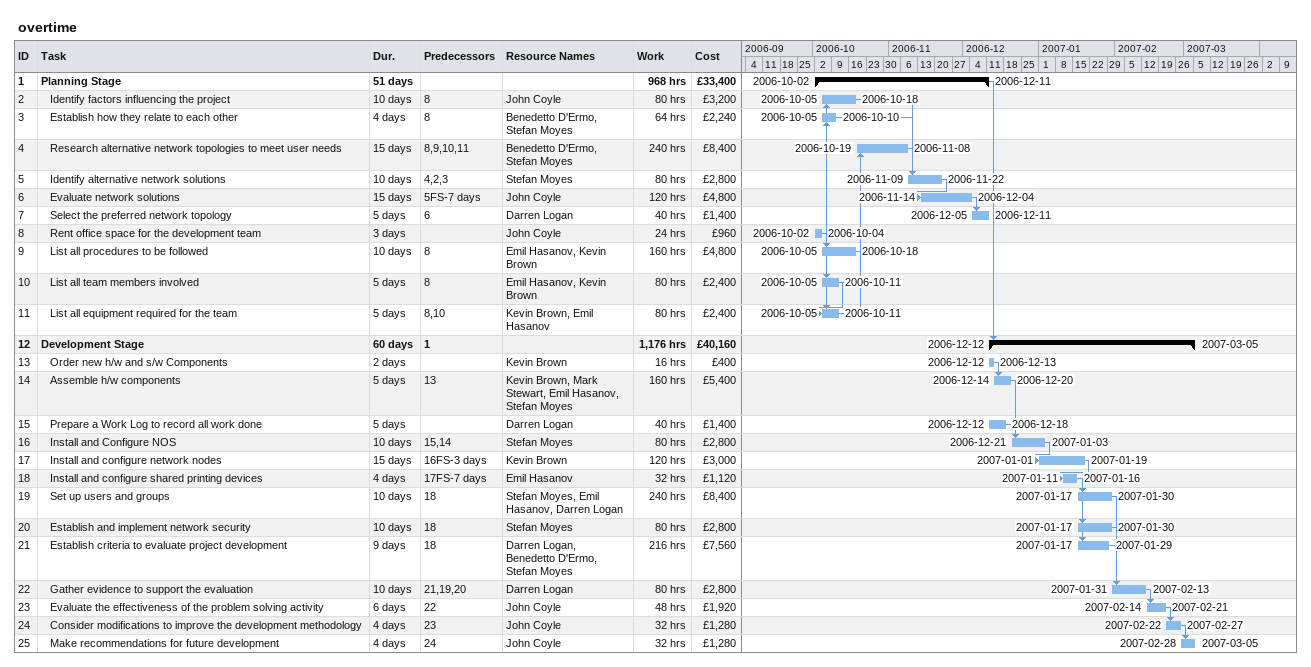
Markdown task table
overtime

| ID | Level | Task | Duration | Start | Finish | Predecessors | Resources | Work (h) | Cost (£) |
|---|---|---|---|---|---|---|---|---|---|
| 1 | 1 | **Planning Stage** | 51d | 2006-10-02 | 2006-12-11 |  |  | 968 | 33400 |
| 2 | 2 | Identify factors influencing the project | 10d | 2006-10-05 | 2006-10-18 | 8 | John Coyle | 80 | 3200 |
| 3 | 2 | Establish how they relate to each other | 4d | 2006-10-05 | 2006-10-10 | 8 | Benedetto D'Ermo, Stefan Moyes | 64 | 2240 |
| 4 | 2 | Research alternative network topologies to meet user needs | 15d | 2006-10-19 | 2006-11-08 | 8, 9, 10, 11 | Benedetto D'Ermo, Stefan Moyes | 240 | 8400 |
| 5 | 2 | Identify alternative network solutions | 10d | 2006-11-09 | 2006-11-22 | 4, 2, 3 | Stefan Moyes | 80 | 2800 |
| 6 | 2 | Evaluate network solutions | 15d | 2006-11-14 | 2006-12-04 | 5FS-7d | John Coyle | 120 | 4800 |
| 7 | 2 | Select the preferred network topology | 5d | 2006-12-05 | 2006-12-11 | 6 | Darren Logan | 40 | 1400 |
| 8 | 2 | Rent office space for the development team | 3d | 2006-10-02 | 2006-10-04 |  | John Coyle | 24 | 960 |
| 9 | 2 | List all procedures to be followed | 10d | 2006-10-05 | 2006-10-18 | 8 | Emil Hasanov, Kevin Brown | 160 | 4800 |
| 10 | 2 | List all team members involved | 5d | 2006-10-05 | 2006-10-11 | 8 | Emil Hasanov, Kevin Brown | 80 | 2400 |
| 11 | 2 | List all equipment required for the team | 5d | 2006-10-05 | 2006-10-11 | 8, 10 | Kevin Brown, Emil Hasanov | 80 | 2400 |
| 12 | 1 | **Development Stage** | 60d | 2006-12-12 | 2007-03-05 | 1 |  | 1176 | 40160 |
| 13 | 2 | Order new h/w and s/w Components | 2d | 2006-12-12 | 2006-12-13 |  | Kevin Brown | 16 | 400 |
| 14 | 2 | Assemble h/w components | 5d | 2006-12-14 | 2006-12-20 | 13 | Kevin Brown, Mark Stewart, Emil Hasanov, Stefan Moyes | 160 | 5400 |
| 15 | 2 | Prepare a Work Log to record all work done | 5d | 2006-12-12 | 2006-12-18 |  | Darren Logan | 40 | 1400 |
| 16 | 2 | Install and Configure NOS | 10d | 2006-12-21 | 2007-01-03 | 15, 14 | Stefan Moyes | 80 | 2800 |
| 17 | 2 | Install and configure network nodes | 15d | 2007-01-01 | 2007-01-19 | 16FS-3d | Kevin Brown | 120 | 3000 |
| 18 | 2 | Install and configure shared printing devices | 4d | 2007-01-11 | 2007-01-16 | 17FS-7d | Emil Hasanov | 32 | 1120 |
| 19 | 2 | Set up users and groups | 10d | 2007-01-17 | 2007-01-30 | 18 | Stefan Moyes, Emil Hasanov, Darren Logan | 240 | 8400 |
| 20 | 2 | Establish and implement network security | 10d | 2007-01-17 | 2007-01-30 | 18 | Stefan Moyes | 80 | 2800 |
| 21 | 2 | Establish criteria to evaluate project development | 9d | 2007-01-17 | 2007-01-29 | 18 | Darren Logan, Benedetto D'Ermo, Stefan Moyes | 216 | 7560 |
| 22 | 2 | Gather evidence to support the evaluation | 10d | 2007-01-31 | 2007-02-13 | 21, 19, 20 | Darren Logan | 80 | 2800 |
| 23 | 2 | Evaluate the effectiveness of the problem solving activity | 6d | 2007-02-14 | 2007-02-21 | 22 | John Coyle | 48 | 1920 |
| 24 | 2 | Consider modifications to improve the development methodology | 4d | 2007-02-22 | 2007-02-27 | 23 | John Coyle | 32 | 1280 |
| 25 | 2 | Make recommendations for future development | 4d | 2007-02-28 | 2007-03-05 | 24 | John Coyle | 32 | 1280 |
